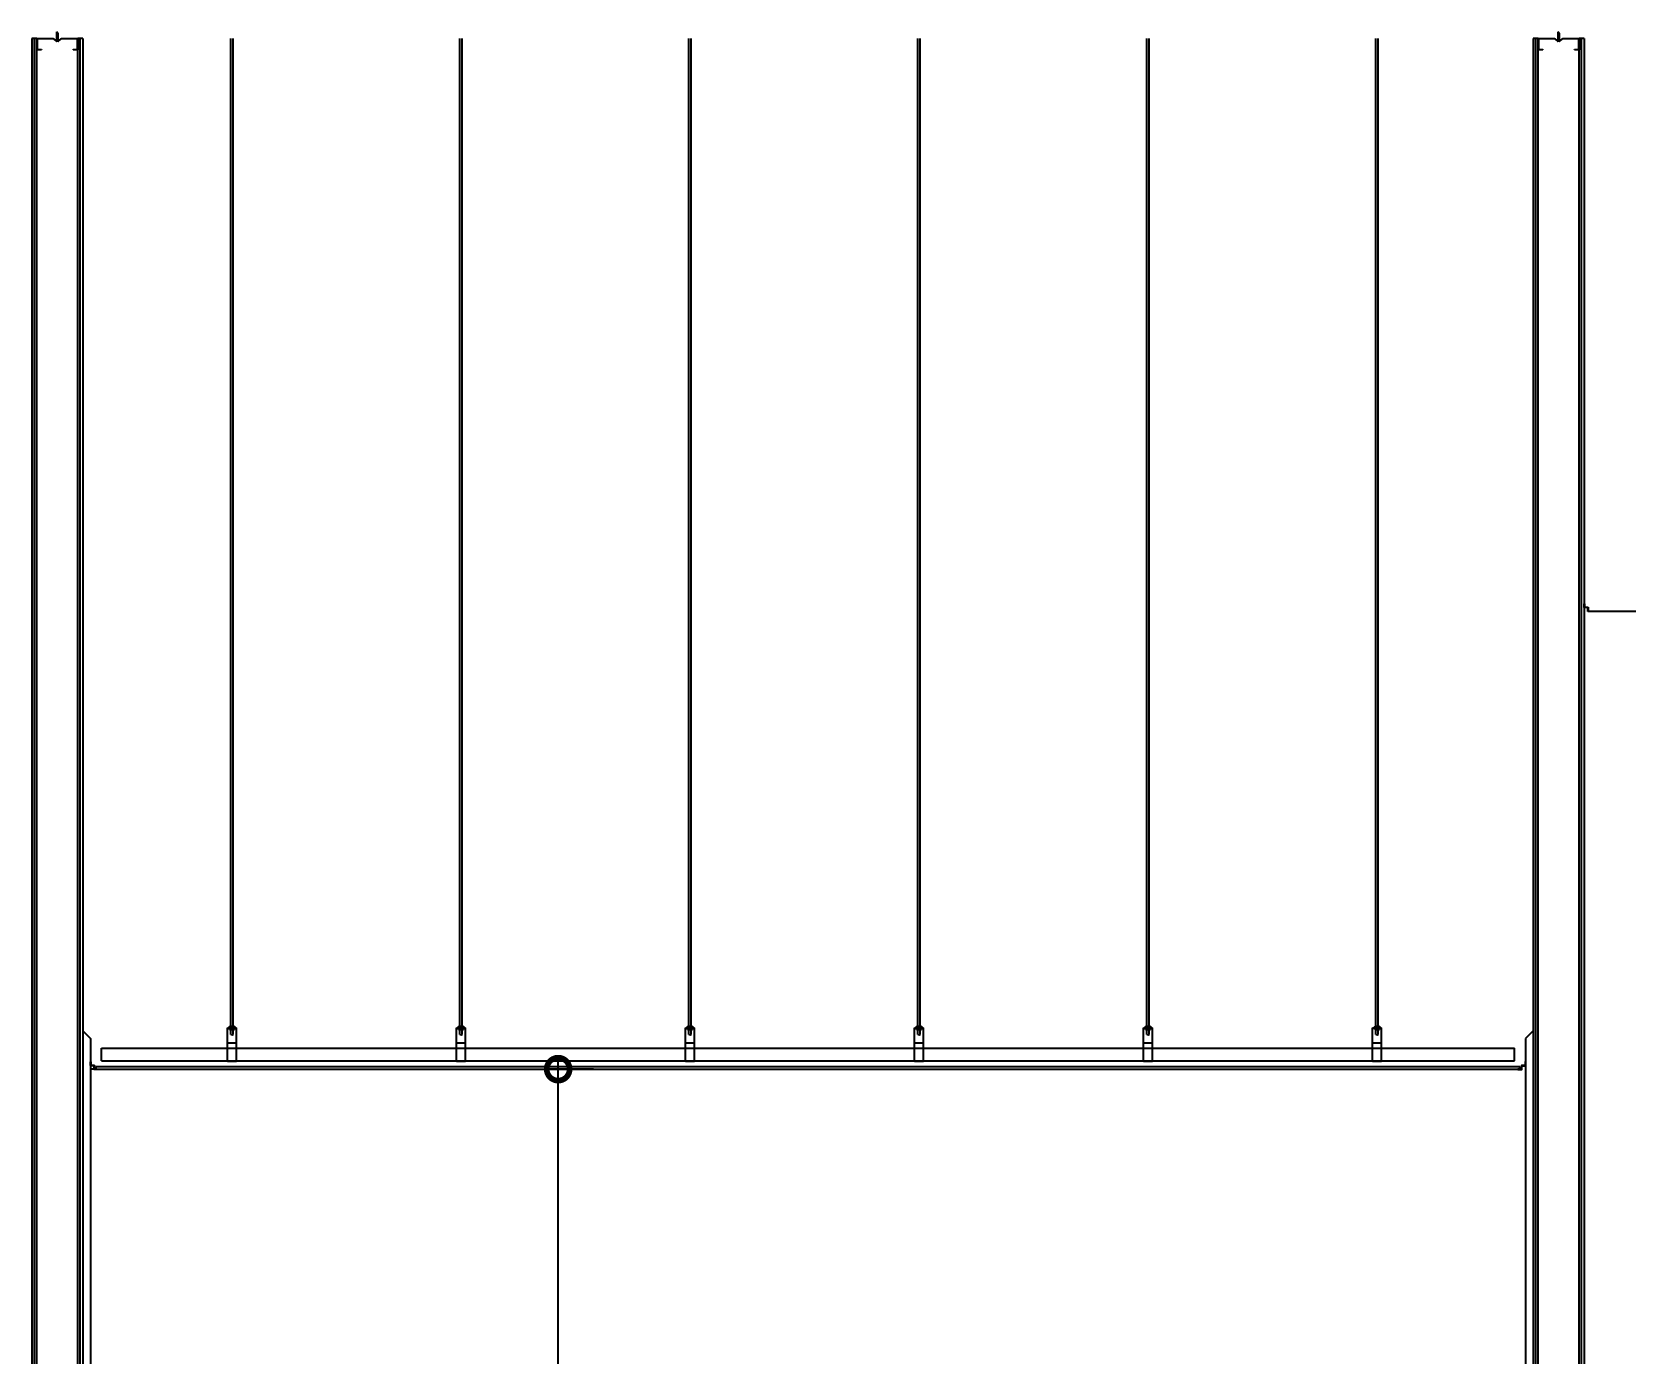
# Model space of a CAD drawing. Header units: millimetres. Extents: x 19868 to 801382, y -4805 to 85279.
# Drawn here: x 82038 to 88303, y 36809 to 42005 of the extents above; entities that cross this region are included whole.
import ezdxf

# ---------------------------------------------------------------- set-up
doc = ezdxf.new("R2010")
doc.units = ezdxf.units.MM
doc.header["$LTSCALE"] = 250
doc.linetypes.add('HID', pattern=[2.8, 1.8, -1])
doc.linetypes.add('HIDDEN', pattern=[9.525, 6.35, -3.175])
doc.layers.get('Defpoints').update_dxf_attribs({"color": 151})
for name, color, linetype in [('8입면선', 8, 'Continuous'), ('A-CEIL', 8, 'Continuous'), ('A-CEIL_EL', 8, 'Continuous'), ('A-ELE-4', 4, 'Continuous'), ('A-ETC-8', 8, 'Continuous'), ('A-FIN', 6, 'Continuous'), ('A-WALL-D', 7, 'Continuous'), ('A-방수', 1, 'HIDDEN'), ('GAGAM-DT', 7, 'Continuous'), ('ISL', 251, 'Continuous'), ('MO-S', 3, 'Continuous'), ('인테리어', 7, 'HIDDEN'), ('입면', 7, 'Continuous')]:
    doc.layers.add(name, color=color, linetype=linetype)
doc.layers.add('CK', color=221, linetype='Continuous', plot=False)
doc.layers.add('NOPLOT', color=191, linetype='Continuous', plot=False)
doc.styles.add('Gdim', font='')
doc.styles.get('Gdim').set_extended_font_data('Dotum')
doc.dimstyles.new('Gdim50', dxfattribs={"dimscale": 30, "dimtxt": 3, "dimasz": 6, "dimexe": 1.5, "dimexo": 2, "dimgap": 1, "dimtad": 1, "dimdec": 0, "dimzin": 0, "dimdsep": 46, "dimlunit": 6, "dimtxsty": 'Gdim', "dimblk": 'DOTSMALL', "dimcen": 1.5, "dimdle": 1.5, "dimclrd": 256, "dimclre": 256, "dimclrt": 256, "dimazin": 0, "dimtfac": 1, "dimtdec": 0, "dimtix": 1, "dimtmove": 2, "dimatfit": 3, "dimldrblk": 'DOTSMALL', "dimfxl": 1.5, "dimtolj": 1, "dimtzin": 0, "dimlwd": -1, "dimlwe": -1, "dimarcsym": 1})

# ---------------------------------------------------------------- blocks, each defined once
blk = doc.blocks.new('_DotSmall')
at = {"color": 0, "linetype": 'ByBlock', "const_width": 0.5}
blk.add_lwpolyline([(-0.0625, 0, 1), (0.0625, 0, 1)], format="xyb", close=True, dxfattribs=at)
blk = doc.blocks.new('*D94')
at = {"layer": 'CK', "transparency": 16777216}
for p, q in [((84106.4, 34883.9), (84106.4, 37973.9)), ((84244.7, 37928.9), (84061.4, 37928.9)), ((84244.7, 34928.9), (84061.4, 34928.9))]:
    blk.add_line(p, q, dxfattribs=at)
at = {"layer": 'Defpoints', "color": 0, "transparency": 16777216}
for p in [(84106.4, 37928.9), (84304.7, 37928.9), (84304.7, 34928.9)]:
    blk.add_point(p, dxfattribs=at)
at = {"layer": 'CK', "transparency": 16777216, "xscale": 180, "yscale": 180, "zscale": 180}
for p, rotation in [((84106.4, 37928.9), 90), ((84106.4, 34928.9), 270)]:
    blk.add_blockref('_DotSmall', p, dxfattribs=dict(at, rotation=rotation))
at = {"layer": 'CK', "transparency": 16777216, "insert": (84022.6, 36428.9), "char_height": 90, "attachment_point": 5, "rotation": 90, "style": 'Gdim'}
blk.add_mtext('\\A1;3,000', dxfattribs=at)
blk = doc.blocks.new('*U105')
at = {"layer": '8입면선', "color": 8}
for p, q in [((3316397.6, 472011.4), (3316397.6, 478961.4)), ((3316577.6, 472011.4), (3316577.6, 478961.4))]:
    blk.add_line(p, q, dxfattribs=at)
at = {"layer": 'A-WALL-D'}
for p, q in [((3316387.6, 478961.4), (3316387.6, 472011.4)), ((3316407.6, 478961.4), (3316387.6, 478961.4)), ((3316407.6, 472021.4), (3316407.6, 478961.4)), ((3316567.6, 472021.4), (3316567.6, 478961.4)), ((3316587.6, 478961.4), (3316567.6, 478961.4)), ((3316587.6, 478961.4), (3316587.6, 472011.4)), ((3316407.6, 472011.4), (3316387.6, 472011.4)), ((3316587.6, 472011.4), (3316567.6, 472011.4))]:
    blk.add_line(p, q, dxfattribs=at)
at = {"layer": 'CK', "linetype": 'Continuous'}
blk.add_line((3316472.9, 472011.4), (3316502.3, 472011.4), dxfattribs=at)
at = {"layer": 'GAGAM-DT', "color": 8}
for p, q in [((3316485.3, 478955.6), (3316485.3, 478987)), ((3316490.3, 478981.5), (3316485.3, 478987)), ((3316490.3, 478955.6), (3316490.3, 478981.5)), ((3316492.7, 478955.6), (3316482.8, 478955.6)), ((3316482.8, 478955.6), (3316482.8, 478952.1)), ((3316491.2, 478950.6), (3316484.3, 478950.6)), ((3316485.3, 478955.6), (3316485.3, 478950.6)), ((3316490.3, 478955.6), (3316490.3, 478950.6)), ((3316492.7, 478955.6), (3316492.7, 478952.1)), ((3316482.8, 472017.2), (3316482.8, 472020.7)), ((3316492.7, 472017.2), (3316482.8, 472017.2)), ((3316491.2, 472022.2), (3316484.3, 472022.2)), ((3316485.3, 472017.2), (3316485.3, 472022.2)), ((3316485.3, 472017.2), (3316485.3, 471985.8)), ((3316490.3, 472017.2), (3316490.3, 472022.2)), ((3316490.3, 472017.2), (3316490.3, 471991.3)), ((3316492.7, 472017.2), (3316492.7, 472020.7)), ((3316490.3, 471991.3), (3316485.3, 471985.8))]:
    blk.add_line(p, q, dxfattribs=at)
for centre, start, end in [((3316484.3, 478952.1), 180, 270), ((3316491.2, 478952.1), 270, 0), ((3316484.3, 472020.7), 90, 180), ((3316491.2, 472020.7), 0, 90)]:
    blk.add_arc(centre, 1.51, start, end, dxfattribs=at)
at = {"layer": '입면', "color": 6}
for p, q in [((3316407.6, 478916.4), (3316407.6, 478961.4)), ((3316407.6, 478961.4), (3316472.9, 478961.4)), ((3316472.4, 478960.2), (3316408.8, 478960.2)), ((3316408.8, 478960.2), (3316408.8, 478917.6)), ((3316477.4, 478954.4), (3316472.4, 478960.2)), ((3316472.9, 478961.4), (3316477.9, 478955.6)), ((3316497.3, 478955.6), (3316502.3, 478961.4)), ((3316502.8, 478960.2), (3316497.8, 478954.4)), ((3316502.3, 478961.4), (3316567.6, 478961.4)), ((3316566.4, 478960.2), (3316502.8, 478960.2)), ((3316566.4, 478917.6), (3316566.4, 478960.2)), ((3316567.6, 478961.4), (3316567.6, 478916.4)), ((3316425.4, 478916.4), (3316407.6, 478916.4)), ((3316408.8, 478917.6), (3316425.4, 478917.6)), ((3316425.4, 478917.6), (3316425.4, 478916.4)), ((3316497.8, 478954.4), (3316477.4, 478954.4)), ((3316477.9, 478955.6), (3316497.3, 478955.6)), ((3316549.8, 478916.4), (3316549.8, 478917.6)), ((3316549.8, 478917.6), (3316566.4, 478917.6)), ((3316567.6, 478916.4), (3316549.8, 478916.4)), ((3316425.4, 472056.4), (3316407.6, 472056.4)), ((3316407.6, 472056.4), (3316407.6, 472011.4)), ((3316407.6, 472011.4), (3316472.9, 472011.4)), ((3316408.8, 472012.6), (3316408.8, 472055.2)), ((3316408.8, 472055.2), (3316425.4, 472055.2)), ((3316472.4, 472012.6), (3316408.8, 472012.6)), ((3316425.4, 472055.2), (3316425.4, 472056.4)), ((3316477.4, 472018.5), (3316472.4, 472012.6)), ((3316472.9, 472011.4), (3316477.9, 472017.3)), ((3316497.8, 472018.5), (3316477.4, 472018.5)), ((3316477.9, 472017.3), (3316497.3, 472017.3)), ((3316497.3, 472017.3), (3316502.3, 472011.4)), ((3316502.8, 472012.6), (3316497.8, 472018.5)), ((3316502.3, 472011.4), (3316567.6, 472011.4)), ((3316566.4, 472012.6), (3316502.8, 472012.6)), ((3316567.6, 472056.4), (3316549.8, 472056.4)), ((3316549.8, 472056.4), (3316549.8, 472055.2)), ((3316549.8, 472055.2), (3316566.4, 472055.2)), ((3316566.4, 472055.2), (3316566.4, 472012.6)), ((3316567.6, 472011.4), (3316567.6, 472056.4))]:
    blk.add_line(p, q, dxfattribs=at)
blk = doc.blocks.new('*U256')
at = {"layer": 'A-ELE-4'}
blk.add_line((5670, 150), (30, 150), dxfattribs=at)
at = {"layer": 'A-ETC-8'}
for p, q in [((0, 3300), (30, 3270)), ((30, 3270), (30, 41.2)), ((5700, 3300), (5670, 3270)), ((5670, 3270), (5670, 41.2)), ((30, 141), (5670, 141)), ((5670, 141), (5670, 150)), ((28.8, 0), (0, 28.8)), ((41.2, 30), (30, 41.2)), ((41.2, 30), (5658.8, 30)), ((5658.8, 30), (5670, 41.2)), ((5671.2, 0), (5700, 28.8))]:
    blk.add_line(p, q, dxfattribs=at)
at = {"layer": 'A-방수'}
for p, q in [((0, 1280), (15, 1280)), ((15, 1280), (15, 35)), ((5700, 1280), (5685, 1280)), ((5685, 1280), (5685, 35)), ((35, 15), (15, 35)), ((35, 15), (5665, 15)), ((5665, 15), (5685, 35))]:
    blk.add_line(p, q, dxfattribs=at)

msp = doc.modelspace()

# ---------------------------------------------------------------- linework, layer by layer
at = {"layer": 'A-CEIL'}
for p, q in [((82291.3, 37938.9, 0), (87885.1, 37938.7, 0)), ((82291.3, 37928.9, 0), (87885.1, 37928.7, 0))]:
    msp.add_line(p, q, dxfattribs=at)
at = {"layer": 'A-CEIL_EL'}
for p, q in [((82820.2, 38064.7), (82820.2, 41978.9, 0)), ((82829.2, 38064.7), (82829.2, 41978.9, 0)), ((83720.2, 38064.7), (83720.2, 41978.9, 0)), ((83729.2, 38064.7), (83729.2, 41978.9, 0)), ((84620.2, 38064.7), (84620.2, 41978.9, 0)), ((84629.2, 38064.7), (84629.2, 41978.9, 0)), ((85520.2, 38064.7), (85520.2, 41978.9, 0)), ((85529.2, 38064.7), (85529.2, 41978.9, 0)), ((86420.2, 38064.7), (86420.2, 41978.9, 0)), ((86429.2, 38064.7), (86429.2, 41978.9, 0)), ((87320.2, 38064.7), (87320.2, 41978.9, 0)), ((87329.2, 38064.7), (87329.2, 41978.9, 0)), ((82807.2, 37960.7), (82807.2, 38091.9)), ((82807.2, 38091.9), (82842.2, 38091.9)), ((82811.2, 38093.4), (82838.1, 38093.4)), ((82811.2, 38093.4), (82811.2, 38091.9)), ((82815.1, 38098.4), (82834.2, 38098.4)), ((82815.1, 38098.4), (82815.1, 38093.4)), ((82834.2, 38098.4), (82834.2, 38093.4)), ((82838.1, 38093.4), (82838.1, 38091.9)), ((82842.2, 37960.7), (82842.2, 38091.9)), ((83707.2, 37960.7), (83707.2, 38091.9)), ((83707.2, 38091.9), (83742.2, 38091.9)), ((83711.2, 38093.4), (83738.1, 38093.4)), ((83711.2, 38093.4), (83711.2, 38091.9)), ((83715.1, 38098.4), (83734.2, 38098.4)), ((83715.1, 38098.4), (83715.1, 38093.4)), ((83734.2, 38098.4), (83734.2, 38093.4)), ((83738.1, 38093.4), (83738.1, 38091.9)), ((83742.2, 37960.7), (83742.2, 38091.9)), ((84607.2, 37960.7), (84607.2, 38091.9)), ((84607.2, 38091.9), (84642.2, 38091.9)), ((84611.2, 38093.4), (84638.1, 38093.4)), ((84611.2, 38093.4), (84611.2, 38091.9)), ((84615.1, 38098.4), (84634.2, 38098.4)), ((84615.1, 38098.4), (84615.1, 38093.4)), ((84634.2, 38098.4), (84634.2, 38093.4)), ((84638.1, 38093.4), (84638.1, 38091.9)), ((84642.2, 37960.7), (84642.2, 38091.9)), ((85507.2, 37960.7), (85507.2, 38091.9)), ((85507.2, 38091.9), (85542.2, 38091.9)), ((85511.2, 38093.4), (85538.1, 38093.4)), ((85511.2, 38093.4), (85511.2, 38091.9)), ((85515.1, 38098.4), (85534.2, 38098.4)), ((85515.1, 38098.4), (85515.1, 38093.4)), ((85534.2, 38098.4), (85534.2, 38093.4)), ((85538.1, 38093.4), (85538.1, 38091.9)), ((85542.2, 37960.7), (85542.2, 38091.9)), ((86407.2, 37960.7), (86407.2, 38091.9)), ((86407.2, 38091.9), (86442.2, 38091.9)), ((86411.2, 38093.4), (86438.1, 38093.4)), ((86411.2, 38093.4), (86411.2, 38091.9)), ((86415.1, 38098.4), (86434.2, 38098.4)), ((86415.1, 38098.4), (86415.1, 38093.4)), ((86434.2, 38098.4), (86434.2, 38093.4)), ((86438.1, 38093.4), (86438.1, 38091.9)), ((86442.2, 37960.7), (86442.2, 38091.9)), ((87307.2, 37960.7), (87307.2, 38091.9)), ((87307.2, 38091.9), (87342.2, 38091.9)), ((87311.2, 38093.4), (87338.1, 38093.4)), ((87311.2, 38093.4), (87311.2, 38091.9)), ((87315.1, 38098.4), (87334.2, 38098.4)), ((87315.1, 38098.4), (87315.1, 38093.4)), ((87334.2, 38098.4), (87334.2, 38093.4)), ((87338.1, 38093.4), (87338.1, 38091.9)), ((87342.2, 37960.7), (87342.2, 38091.9)), ((82807.2, 38090.7), (82842.2, 38090.7)), ((82807.2, 38032.4), (82842.2, 38032.4)), ((82811.2, 38090.7), (82811.2, 38089.2)), ((82811.2, 38089.2), (82838.1, 38089.2)), ((82815.1, 38089.2), (82815.1, 38084.2)), ((82815.1, 38084.2), (82834.2, 38084.2)), ((82820.2, 38064.7), (82820.2, 38084.2)), ((82829.2, 38064.7), (82829.2, 38084.2)), ((82834.2, 38089.2), (82834.2, 38084.2)), ((82838.1, 38090.7), (82838.1, 38089.2)), ((83707.2, 38090.7), (83742.2, 38090.7)), ((83707.2, 38032.4), (83742.2, 38032.4)), ((83711.2, 38090.7), (83711.2, 38089.2)), ((83711.2, 38089.2), (83738.1, 38089.2)), ((83715.1, 38089.2), (83715.1, 38084.2)), ((83715.1, 38084.2), (83734.2, 38084.2)), ((83720.2, 38064.7), (83720.2, 38084.2)), ((83729.2, 38064.7), (83729.2, 38084.2)), ((83734.2, 38089.2), (83734.2, 38084.2)), ((83738.1, 38090.7), (83738.1, 38089.2)), ((84607.2, 38090.7), (84642.2, 38090.7)), ((84607.2, 38032.4), (84642.2, 38032.4)), ((84611.2, 38090.7), (84611.2, 38089.2)), ((84611.2, 38089.2), (84638.1, 38089.2)), ((84615.1, 38089.2), (84615.1, 38084.2)), ((84615.1, 38084.2), (84634.2, 38084.2)), ((84620.2, 38064.7), (84620.2, 38084.2)), ((84629.2, 38064.7), (84629.2, 38084.2)), ((84634.2, 38089.2), (84634.2, 38084.2)), ((84638.1, 38090.7), (84638.1, 38089.2)), ((85507.2, 38090.7), (85542.2, 38090.7)), ((85507.2, 38032.4), (85542.2, 38032.4)), ((85511.2, 38090.7), (85511.2, 38089.2)), ((85511.2, 38089.2), (85538.1, 38089.2)), ((85515.1, 38089.2), (85515.1, 38084.2)), ((85515.1, 38084.2), (85534.2, 38084.2)), ((85520.2, 38064.7), (85520.2, 38084.2)), ((85529.2, 38064.7), (85529.2, 38084.2)), ((85534.2, 38089.2), (85534.2, 38084.2)), ((85538.1, 38090.7), (85538.1, 38089.2)), ((86407.2, 38090.7), (86442.2, 38090.7)), ((86407.2, 38032.4), (86442.2, 38032.4)), ((86411.2, 38090.7), (86411.2, 38089.2)), ((86411.2, 38089.2), (86438.1, 38089.2)), ((86415.1, 38089.2), (86415.1, 38084.2)), ((86415.1, 38084.2), (86434.2, 38084.2)), ((86420.2, 38064.7), (86420.2, 38084.2)), ((86429.2, 38064.7), (86429.2, 38084.2)), ((86434.2, 38089.2), (86434.2, 38084.2)), ((86438.1, 38090.7), (86438.1, 38089.2)), ((87307.2, 38090.7), (87342.2, 38090.7)), ((87307.2, 38032.4), (87342.2, 38032.4)), ((87311.2, 38090.7), (87311.2, 38089.2)), ((87311.2, 38089.2), (87338.1, 38089.2)), ((87315.1, 38089.2), (87315.1, 38084.2)), ((87315.1, 38084.2), (87334.2, 38084.2)), ((87320.2, 38064.7), (87320.2, 38084.2)), ((87329.2, 38064.7), (87329.2, 38084.2)), ((87334.2, 38089.2), (87334.2, 38084.2)), ((87338.1, 38090.7), (87338.1, 38089.2)), ((82311.2, 38011.9), (87865.2, 38011.7)), ((82311.2, 37961.9), (82311.2, 38011.9)), ((82807.2, 38011.9), (82842.2, 38011.9)), ((83707.2, 38011.9), (83742.2, 38011.9)), ((84607.2, 38011.9), (84642.2, 38011.9)), ((85507.2, 38011.9), (85542.2, 38011.9)), ((86407.2, 38011.9), (86442.2, 38011.9)), ((87307.2, 38011.9), (87342.2, 38011.9)), ((87865.2, 37961.7), (87865.2, 38011.7)), ((82311.2, 37961.9), (87865.2, 37961.7)), ((82807.2, 37961.9), (82842.2, 37961.9)), ((82807.2, 37960.7), (82842.2, 37960.7)), ((83707.2, 37961.9), (83742.2, 37961.9)), ((83707.2, 37960.7), (83742.2, 37960.7)), ((84607.2, 37961.9), (84642.2, 37961.9)), ((84607.2, 37960.7), (84642.2, 37960.7)), ((85507.2, 37961.9), (85542.2, 37961.9)), ((85507.2, 37960.7), (85542.2, 37960.7)), ((86407.2, 37961.9), (86442.2, 37961.9)), ((86407.2, 37960.7), (86442.2, 37960.7)), ((87307.2, 37961.9), (87342.2, 37961.9)), ((87307.2, 37960.7), (87342.2, 37960.7))]:
    msp.add_line(p, q, dxfattribs=at)
for centre in [(82824.7, 38076.3), (83724.7, 38076.3), (84624.7, 38076.3), (85524.7, 38076.3), (86424.7, 38076.3), (87324.7, 38076.3)]:
    msp.add_arc(centre, 12.4, 248.71498, 291.28502, dxfattribs=at)
at = {"layer": 'ISL'}
for p, q in [((82291.3, 37928.9), (82291.3, 37938.9)), ((87885.1, 37928.7), (87885.1, 37938.7))]:
    msp.add_line(p, q, dxfattribs=at)
at = {"layer": 'MO-S'}
for p, q in [((82273, 37950.1), (82264.9, 37950.1)), ((87903.4, 37949.9), (87911.5, 37949.9))]:
    msp.add_line(p, q, dxfattribs=at)
for points in [[(82268.2, 37957.7), (82269.4, 37957.7), (82269.4, 37943.9), (82284.4, 37943.9), (82284.4, 37928.9), (82298.2, 37928.9), (82298.2, 37927.7), (82283.2, 37927.7), (82283.2, 37942.7), (82268.2, 37942.7)], [(87908.2, 37957.5), (87907, 37957.5), (87907, 37943.7), (87892, 37943.7), (87892, 37928.7), (87878.2, 37928.7), (87878.2, 37927.5), (87893.2, 37927.5), (87893.2, 37942.5), (87908.2, 37942.5)]]:
    msp.add_lwpolyline(points, close=True, dxfattribs=at)
at = {"layer": 'NOPLOT'}
msp.add_line((82284.4, 37928.9), (82268.2, 37928.9), dxfattribs=at)
at = {"layer": '인테리어', "linetype": 'HID'}
msp.add_line((88143, 39750.1, 0), (88134.9, 39750.1, 0), dxfattribs=at)
msp.add_lwpolyline([(88138.2, 39757.7), (88139.4, 39757.7), (88139.4, 39743.9), (88154.4, 39743.9), (88154.4, 39728.9), (88168.2, 39728.9), (88168.2, 39727.7), (88153.2, 39727.7), (88153.2, 39742.7), (88138.2, 39742.7)], close=True, dxfattribs=at)
msp.add_lwpolyline([(88154.4, 39728.9), (114623.2, 39728.9)], dxfattribs=at)

# ---------------------------------------------------------------- block references
at = {"layer": 'A-FIN'}
msp.add_blockref('*U256', (82238.2, 34778.9), dxfattribs=at)
at = {"layer": 'A-WALL-D'}
for p in [(-3234349.4, -436982.5), (-3228449.4, -436982.5)]:
    msp.add_blockref('*U105', p, dxfattribs=at)

# ---------------------------------------------------------------- dimensions: what is measured, and where the dimension line sits
at = {"layer": 'CK'}
dim = msp.add_linear_dim(base=(84106.4, 37928.9), p1=(84304.7, 34928.9), p2=(84304.7, 37928.9), angle=90, dimstyle='Gdim50', dxfattribs=at)
dim.commit()
dim.dimension.update_dxf_attribs({"geometry": '*D94', "text_midpoint": (84022.6, 36428.9)})

doc.saveas('drawing.dxf')
